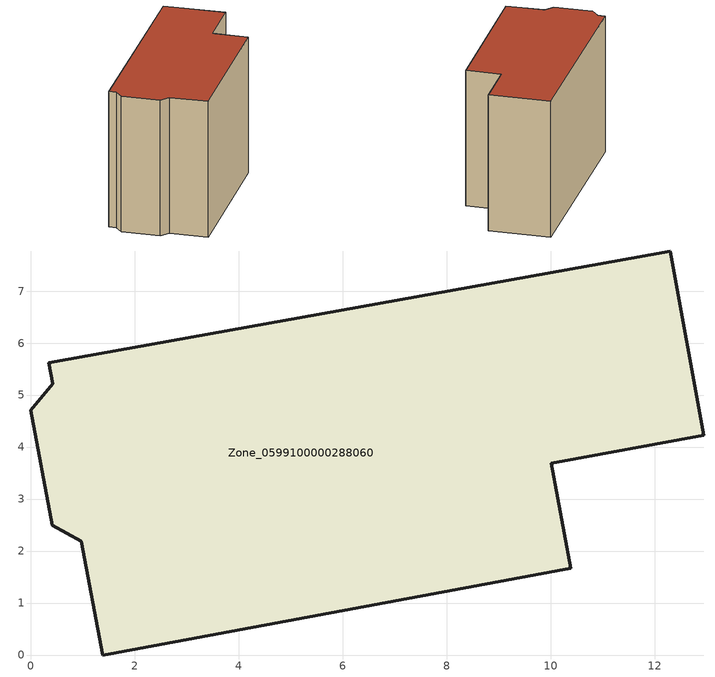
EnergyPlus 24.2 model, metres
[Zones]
Zone_0599100000288060
 floor ground (C_G): 10.01,3.69 10.38,1.67 1.38,0 0.97,2.19 0.41,2.5 0,4.71 0.42,5.22 0.34,5.62 12.3,7.77 12.94,4.23 z0
 wall outside (C_F): 0,4.71 0.41,2.5 0.97,2.19 1.38,0 10.38,1.67 10.01,3.69 12.94,4.23 12.3,7.77 0.34,5.62 0.42,5.22 0,4.71 z0:8.28
 roof outside (C_R): 12.3,7.77 0.34,5.62 0.42,5.22 0,4.71 0.41,2.5 0.97,2.19 1.38,0 10.38,1.67 10.01,3.69 12.94,4.23 z8.28
[BUILDING]
Pand.0599100000288060: North Axis=0; Terrain=City; Loads Convergence Tolerance Value=0.04; Temperature Convergence Tolerance Value=0.4; Solar Distribution=FullExterior; Maximum Number of Warmup Days=25; Minimum Number of Warmup Days=1
[Site:Location]
Rotterdam.The.Hague.AP_ZH_NLD Design_Conditions: Latitude=51.96; Longitude=4.45; Time Zone=1; Elevation=-4.5
[SITE:GROUNDTEMPERATURE:BUILDINGSURFACE]
18, 18, 18, 18, 18, 18, 18, 18, 18, 18, 18, 18
[MATERIAL] Thermal Absorptance=0.9; Solar Absorptance=0.7; Visible Absorptance=0.7
Name | Roughness | Thickness | Conductivity | Density | Specific Heat
G.TI.1946 | MediumSmooth | 0.15 | 1 | 540 | 1210
F.TI.1946 | Rough | 0.3 | 0.857143 | 1920 | 840
R.TI.1946 | MediumRough | 0.2 | 0.1 | 1500 | 1000
[CONSTRUCTION]
C_G: G.TI.1946
C_F: F.TI.1946
C_R: R.TI.1946
[ZONE]
Zone_0599100000288060: Type=1; Multiplier=1; Ceiling Height=Autocalculate; Volume=Autocalculate; Floor Area=autocalculate; Part of Total Floor Area=Yes
[ZONEINFILTRATION:DESIGNFLOWRATE]
Infil_Zone_0599100000288060: Zone or ZoneList or Space or SpaceList=Zone_0599100000288060; Schedule=AlwaysOn; Design Flow Rate Calculation Method=Flow/Area; Flow Rate per Floor Area=0.003; Constant Term Coefficient=1; Temperature Term Coefficient=0; Velocity Term Coefficient=0; Velocity Squared Term Coefficient=0
[HVACTEMPLATE:ZONE:IDEALLOADSAIRSYSTEM]
Zone_0599100000288060: Maximum Heating Supply Air Temperature=50; Minimum Cooling Supply Air Temperature=13; Maximum Heating Supply Air Humidity Ratio=0.0156; Minimum Cooling Supply Air Humidity Ratio=0.0077; Heating Limit=NoLimit; Cooling Limit=NoLimit; Dehumidification Control Type=ConstantSensibleHeatRatio; Cooling Sensible Heat Ratio=0.7; Dehumidification Setpoint=60; Humidification Control Type=None; Humidification Setpoint=30; Outdoor Air Method=None; Outdoor Air Flow Rate per Person=0.00944; Outdoor Air Flow Rate per Zone Floor Area=0; Outdoor Air Flow Rate per Zone=0; Demand Controlled Ventilation Type=None; Outdoor Air Economizer Type=NoEconomizer; Heat Recovery Type=None; Sensible Heat Recovery Effectiveness=0.7; Latent Heat Recovery Effectiveness=0.65
[ZONECONTROL:THERMOSTAT]
ThermostatControl_Zone_0599100000288060: Zone or ZoneList=Zone_0599100000288060; Control Type Schedule=DualSetpointControlType; Control 1=Thermostat_Zone_0599100000288060; Temperature Difference Between Cutout And Setpoint=0
[THERMOSTATSETPOINT:DUALSETPOINT]
Thermostat_Zone_0599100000288060: Heating Setpoint Temperature Schedule=HeatingSetpoint_Zone_0599100000288060; Cooling Setpoint Temperature Schedule=CoolingSetpoint_Zone_0599100000288060
[SCHEDULE:COMPACT]
HeatingSetpoint_Zone_0599100000288060: Through: 12/31, For: AllDays, Until: 24:00, 21
CoolingSetpoint_Zone_0599100000288060: Through: 12/31, For: AllDays, Until: 24:00, 24
DualSetpointControlType: Through: 12/31, For: AllDays, Until: 24:00, 4
AlwaysOn: Through: 12/31, For: AllDays, Until: 24:00, 1
